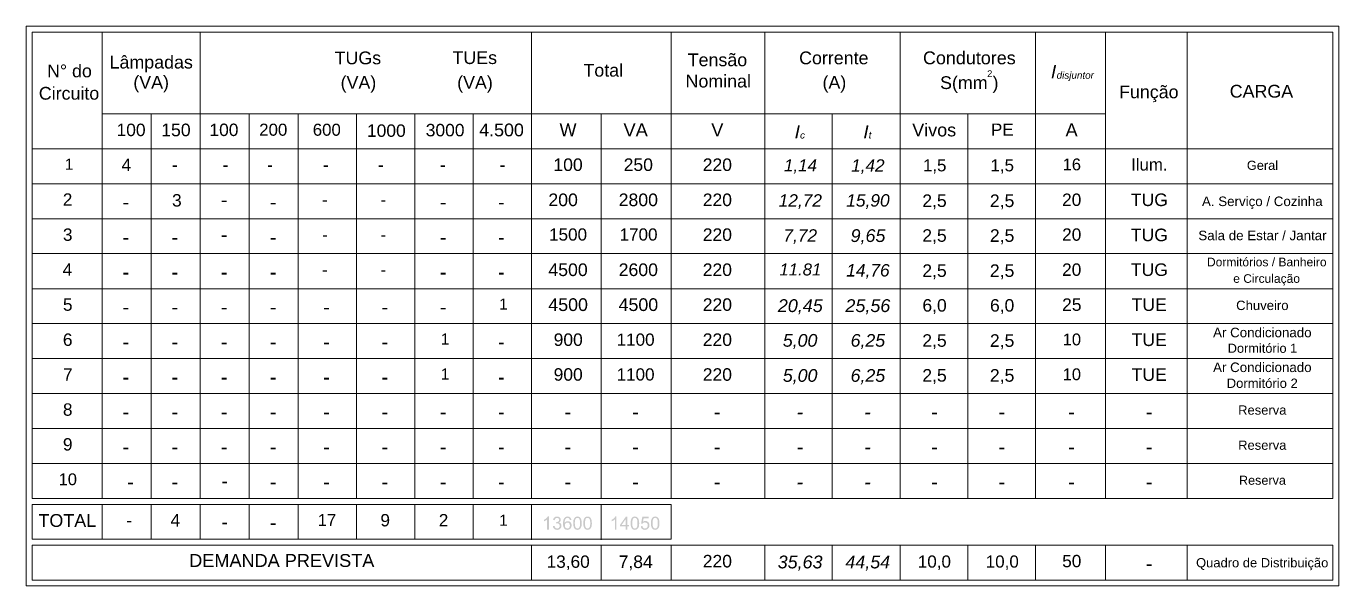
# Model space of a CAD drawing. Header units: millimetres. Extents: x 40 to 176, y -32 to 59.
# Drawn here: x 81.86 to 99.49, y 6.85 to 14.38 of the extents above; entities that cross this region are included whole.
import ezdxf

# ---------------------------------------------------------------- set-up
doc = ezdxf.new("R2010")
doc.units = ezdxf.units.MM
doc.layers.add('11 - Quadro de cargas', color=7, linetype='Continuous', lineweight=30)
doc.styles.add('Arial0', font='arial.ttf', dxfattribs={"height": 3.14658})
doc.styles.add('Arial2', font='ariali.ttf', dxfattribs={"oblique": 15, "height": 1.009692})

msp = doc.modelspace()

# ---------------------------------------------------------------- hatches: boundary and pattern name
at = {"layer": '11 - Quadro de cargas', "true_color": 0xcd6928}
msp.add_hatch(color=32, dxfattribs=at).paths.add_polyline_path([(95.633, 13.677), (95.669, 13.853), (95.693, 13.853), (95.655, 13.677)])
at = {"layer": '11 - Quadro de cargas', "true_color": 0x000007}
for points in [[(92.188, 12.866), (92.226, 13.042), (92.249, 13.042), (92.212, 12.866)], [(93.112, 12.866), (93.148, 13.042), (93.172, 13.042), (93.135, 12.866)], [(83.161, 11.979), (83.161, 12), (83.227, 12), (83.227, 11.979)], [(84.481, 12.011), (84.481, 12.032), (84.547, 12.032), (84.547, 12.011)], [(85.139, 11.979), (85.139, 12), (85.205, 12), (85.205, 11.979)], [(87.423, 11.979), (87.423, 12), (87.49, 12), (87.49, 11.979)], [(88.206, 11.979), (88.206, 12), (88.272, 12), (88.272, 11.979)], [(83.161, 11.507), (83.161, 11.528), (83.227, 11.528), (83.227, 11.507)], [(83.819, 11.507), (83.819, 11.528), (83.885, 11.528), (83.885, 11.507)], [(84.481, 11.542), (84.481, 11.564), (84.547, 11.564), (84.547, 11.542)], [(85.139, 11.507), (85.139, 11.528), (85.205, 11.528), (85.205, 11.507)], [(87.423, 11.507), (87.423, 11.528), (87.49, 11.528), (87.49, 11.507)], [(88.206, 11.507), (88.206, 11.528), (88.272, 11.528), (88.272, 11.507)], [(83.161, 11.037), (83.161, 11.06), (83.227, 11.06), (83.227, 11.037)], [(83.819, 11.037), (83.819, 11.06), (83.885, 11.06), (83.885, 11.037)], [(84.481, 11.037), (84.481, 11.06), (84.547, 11.06), (84.547, 11.037)], [(85.139, 11.037), (85.139, 11.06), (85.205, 11.06), (85.205, 11.037)], [(87.423, 11.037), (87.423, 11.06), (87.49, 11.06), (87.49, 11.037)], [(88.206, 11.037), (88.206, 11.06), (88.272, 11.06), (88.272, 11.037)], [(83.161, 10.567), (83.161, 10.588), (83.227, 10.588), (83.227, 10.567)], [(83.819, 10.567), (83.819, 10.588), (83.885, 10.588), (83.885, 10.567)], [(84.481, 10.567), (84.481, 10.588), (84.547, 10.588), (84.547, 10.567)], [(85.139, 10.567), (85.139, 10.588), (85.205, 10.588), (85.205, 10.567)], [(85.857, 10.567), (85.857, 10.588), (85.924, 10.588), (85.924, 10.567)], [(86.641, 10.567), (86.641, 10.588), (86.706, 10.588), (86.706, 10.567)], [(87.423, 10.567), (87.423, 10.588), (87.49, 10.588), (87.49, 10.567)], [(83.161, 10.097), (83.161, 10.12), (83.227, 10.12), (83.227, 10.097)], [(83.819, 10.097), (83.819, 10.12), (83.885, 10.12), (83.885, 10.097)], [(84.481, 10.097), (84.481, 10.12), (84.547, 10.12), (84.547, 10.097)], [(85.139, 10.097), (85.139, 10.12), (85.205, 10.12), (85.205, 10.097)], [(85.857, 10.097), (85.857, 10.12), (85.924, 10.12), (85.924, 10.097)], [(86.641, 10.097), (86.641, 10.12), (86.706, 10.12), (86.706, 10.097)], [(88.206, 10.097), (88.206, 10.12), (88.272, 10.12), (88.272, 10.097)], [(83.161, 9.625), (83.161, 9.648), (83.227, 9.648), (83.227, 9.625)], [(83.819, 9.625), (83.819, 9.648), (83.885, 9.648), (83.885, 9.625)], [(84.481, 9.625), (84.481, 9.648), (84.547, 9.648), (84.547, 9.625)], [(85.139, 9.625), (85.139, 9.648), (85.205, 9.648), (85.205, 9.625)], [(85.857, 9.625), (85.857, 9.648), (85.924, 9.648), (85.924, 9.625)], [(86.641, 9.625), (86.641, 9.648), (86.706, 9.648), (86.706, 9.625)], [(88.206, 9.625), (88.206, 9.648), (88.272, 9.648), (88.272, 9.625)], [(83.161, 9.157), (83.161, 9.178), (83.227, 9.178), (83.227, 9.157)], [(83.819, 9.157), (83.819, 9.178), (83.885, 9.178), (83.885, 9.157)], [(84.481, 9.157), (84.481, 9.178), (84.547, 9.178), (84.547, 9.157)], [(85.139, 9.157), (85.139, 9.178), (85.205, 9.178), (85.205, 9.157)], [(85.857, 9.157), (85.857, 9.178), (85.924, 9.178), (85.924, 9.157)], [(86.641, 9.157), (86.641, 9.178), (86.706, 9.178), (86.706, 9.157)], [(87.423, 9.157), (87.423, 9.178), (87.49, 9.178), (87.49, 9.157)], [(88.206, 9.157), (88.206, 9.178), (88.272, 9.178), (88.272, 9.157)], [(89.1, 9.157), (89.1, 9.178), (89.166, 9.178), (89.166, 9.157)], [(90.008, 9.157), (90.008, 9.178), (90.075, 9.178), (90.075, 9.157)], [(91.106, 9.157), (91.106, 9.178), (91.173, 9.178), (91.173, 9.157)], [(92.218, 9.157), (92.223, 9.178), (92.289, 9.178), (92.285, 9.157)], [(93.127, 9.157), (93.131, 9.178), (93.197, 9.178), (93.193, 9.157)], [(94.024, 9.157), (94.024, 9.178), (94.091, 9.178), (94.091, 9.157)], [(94.932, 9.157), (94.932, 9.178), (94.999, 9.178), (94.999, 9.157)], [(95.866, 9.157), (95.866, 9.178), (95.932, 9.178), (95.932, 9.157)], [(96.91, 9.157), (96.91, 9.178), (96.977, 9.178), (96.977, 9.157)], [(83.161, 8.685), (83.161, 8.708), (83.227, 8.708), (83.227, 8.685)], [(83.819, 8.685), (83.819, 8.708), (83.885, 8.708), (83.885, 8.685)], [(84.481, 8.685), (84.481, 8.708), (84.547, 8.708), (84.547, 8.685)], [(85.139, 8.685), (85.139, 8.708), (85.205, 8.708), (85.205, 8.685)], [(85.857, 8.685), (85.857, 8.708), (85.924, 8.708), (85.924, 8.685)], [(86.641, 8.685), (86.641, 8.708), (86.706, 8.708), (86.706, 8.685)], [(87.423, 8.685), (87.423, 8.708), (87.49, 8.708), (87.49, 8.685)], [(88.206, 8.685), (88.206, 8.708), (88.272, 8.708), (88.272, 8.685)], [(89.1, 8.685), (89.1, 8.708), (89.166, 8.708), (89.166, 8.685)], [(90.008, 8.685), (90.008, 8.708), (90.075, 8.708), (90.075, 8.685)], [(91.106, 8.685), (91.106, 8.708), (91.173, 8.708), (91.173, 8.685)], [(92.218, 8.685), (92.223, 8.708), (92.289, 8.708), (92.285, 8.685)], [(93.127, 8.685), (93.131, 8.708), (93.197, 8.708), (93.193, 8.685)], [(94.024, 8.685), (94.024, 8.708), (94.091, 8.708), (94.091, 8.685)], [(94.932, 8.685), (94.932, 8.708), (94.999, 8.708), (94.999, 8.685)], [(95.866, 8.685), (95.866, 8.708), (95.932, 8.708), (95.932, 8.685)], [(96.91, 8.685), (96.91, 8.708), (96.977, 8.708), (96.977, 8.685)], [(83.221, 8.217), (83.221, 8.238), (83.288, 8.238), (83.288, 8.217)], [(83.819, 8.217), (83.819, 8.238), (83.885, 8.238), (83.885, 8.217)], [(84.488, 8.227), (84.488, 8.249), (84.554, 8.249), (84.554, 8.227)], [(85.139, 8.217), (85.139, 8.238), (85.205, 8.238), (85.205, 8.217)], [(85.857, 8.217), (85.857, 8.238), (85.924, 8.238), (85.924, 8.217)], [(86.641, 8.217), (86.641, 8.238), (86.706, 8.238), (86.706, 8.217)], [(87.423, 8.217), (87.423, 8.238), (87.49, 8.238), (87.49, 8.217)], [(88.206, 8.217), (88.206, 8.238), (88.272, 8.238), (88.272, 8.217)], [(89.1, 8.217), (89.1, 8.238), (89.166, 8.238), (89.166, 8.217)], [(90.008, 8.217), (90.008, 8.238), (90.075, 8.238), (90.075, 8.217)], [(91.106, 8.217), (91.106, 8.238), (91.173, 8.238), (91.173, 8.217)], [(92.218, 8.217), (92.223, 8.238), (92.289, 8.238), (92.285, 8.217)], [(93.127, 8.217), (93.131, 8.238), (93.197, 8.238), (93.193, 8.217)], [(94.024, 8.217), (94.024, 8.238), (94.091, 8.238), (94.091, 8.217)], [(94.932, 8.217), (94.932, 8.238), (94.999, 8.238), (94.999, 8.217)], [(95.866, 8.217), (95.866, 8.238), (95.932, 8.238), (95.932, 8.217)], [(96.91, 8.217), (96.91, 8.238), (96.977, 8.238), (96.977, 8.217)], [(84.488, 7.677), (84.488, 7.699), (84.554, 7.699), (84.554, 7.677)], [(85.139, 7.67), (85.139, 7.691), (85.205, 7.691), (85.205, 7.67)], [(96.91, 7.119), (96.91, 7.14), (96.977, 7.14), (96.977, 7.119)]]:
    msp.add_hatch(color=7, dxfattribs=at).paths.add_polyline_path(points)
h = msp.add_hatch(color=7, dxfattribs=at)
edge = h.paths.add_edge_path()
edge.add_line((92.302, 12.891), (92.313, 12.889))
edge.add_spline(control_points=[(92.313, 12.889), (92.31, 12.881), (92.306, 12.875), (92.3, 12.871), (92.3, 12.871), (92.295, 12.867), (92.289, 12.864), (92.282, 12.864), (92.282, 12.864), (92.275, 12.864), (92.268, 12.867), (92.264, 12.871), (92.264, 12.871), (92.26, 12.877), (92.257, 12.884), (92.257, 12.892), (92.257, 12.892), (92.257, 12.899), (92.258, 12.906), (92.261, 12.913), (92.261, 12.913), (92.265, 12.922), (92.269, 12.926), (92.274, 12.93), (92.274, 12.93), (92.279, 12.934), (92.286, 12.936), (92.293, 12.936), (92.293, 12.936), (92.3, 12.936), (92.306, 12.934), (92.31, 12.93), (92.31, 12.93), (92.314, 12.926), (92.317, 12.92), (92.317, 12.913)], knot_values=[0, 0, 0, 0, 0.027778, 0.027778, 0.027778, 0.027778, 0.055556, 0.055556, 0.055556, 0.055556, 0.083333, 0.083333, 0.083333, 0.083333, 0.111111, 0.111111, 0.111111, 0.111111, 0.138889, 0.138889, 0.138889, 0.138889, 0.166667, 0.166667, 0.166667, 0.166667, 0.194444, 0.194444, 0.194444, 0.194444, 0.222222, 0.222222, 0.222222, 0.222222, 1, 1, 1, 1], degree=3, periodic=0)
edge.add_line((92.317, 12.913), (92.306, 12.912))
edge.add_spline(control_points=[(92.306, 12.912), (92.306, 12.917), (92.304, 12.92), (92.302, 12.923), (92.302, 12.923), (92.299, 12.924), (92.296, 12.926), (92.292, 12.926), (92.292, 12.926), (92.288, 12.926), (92.283, 12.924), (92.281, 12.922), (92.281, 12.922), (92.276, 12.919), (92.274, 12.915), (92.272, 12.909), (92.272, 12.909), (92.269, 12.902), (92.269, 12.896), (92.269, 12.891), (92.269, 12.891), (92.269, 12.885), (92.271, 12.881), (92.272, 12.878), (92.272, 12.878), (92.275, 12.875), (92.279, 12.874), (92.282, 12.874), (92.282, 12.874), (92.286, 12.874), (92.289, 12.875), (92.293, 12.878), (92.293, 12.878), (92.296, 12.881), (92.299, 12.885), (92.302, 12.891)], knot_values=[0, 0, 0, 0, 0.027778, 0.027778, 0.027778, 0.027778, 0.055556, 0.055556, 0.055556, 0.055556, 0.083333, 0.083333, 0.083333, 0.083333, 0.111111, 0.111111, 0.111111, 0.111111, 0.138889, 0.138889, 0.138889, 0.138889, 0.166667, 0.166667, 0.166667, 0.166667, 0.194444, 0.194444, 0.194444, 0.194444, 0.222222, 0.222222, 0.222222, 0.222222, 1, 1, 1, 1], degree=3, periodic=0)
h = msp.add_hatch(color=7, dxfattribs=at)
edge = h.paths.add_edge_path()
edge.add_line((93.204, 12.875), (93.203, 12.866))
edge.add_spline(control_points=[(93.203, 12.866), (93.2, 12.866), (93.197, 12.864), (93.194, 12.864), (93.194, 12.864), (93.19, 12.864), (93.186, 12.866), (93.183, 12.869), (93.183, 12.869), (93.18, 12.87), (93.18, 12.873), (93.18, 12.875), (93.18, 12.875), (93.18, 12.877), (93.18, 12.88), (93.182, 12.885)], knot_values=[0, 0, 0, 0, 0.0625, 0.0625, 0.0625, 0.0625, 0.125, 0.125, 0.125, 0.125, 0.1875, 0.1875, 0.1875, 0.1875, 1, 1, 1, 1], degree=3, periodic=0)
edge.add_line((93.182, 12.885), (93.19, 12.926))
edge.add_line((93.19, 12.926), (93.18, 12.926))
edge.add_line((93.18, 12.926), (93.183, 12.934))
edge.add_line((93.183, 12.934), (93.191, 12.934))
edge.add_line((93.191, 12.934), (93.196, 12.951))
edge.add_line((93.196, 12.951), (93.208, 12.959))
edge.add_line((93.208, 12.959), (93.203, 12.934))
edge.add_line((93.203, 12.934), (93.215, 12.934))
edge.add_line((93.215, 12.934), (93.212, 12.926))
edge.add_line((93.212, 12.926), (93.201, 12.926))
edge.add_line((93.201, 12.926), (93.194, 12.888))
edge.add_spline(control_points=[(93.194, 12.888), (93.193, 12.882), (93.191, 12.88), (93.191, 12.88), (93.191, 12.88), (93.191, 12.878), (93.193, 12.877), (93.193, 12.875), (93.193, 12.875), (93.194, 12.875), (93.196, 12.875), (93.197, 12.875), (93.197, 12.875), (93.2, 12.875), (93.203, 12.875), (93.204, 12.875)], knot_values=[0, 0, 0, 0, 0.0625, 0.0625, 0.0625, 0.0625, 0.125, 0.125, 0.125, 0.125, 0.1875, 0.1875, 0.1875, 0.1875, 1, 1, 1, 1], degree=3, periodic=0)
h = msp.add_hatch(color=7, dxfattribs=at)
edge = h.paths.add_edge_path()
edge.add_line((88.877, 7.607), (88.854, 7.607))
edge.add_line((88.854, 7.607), (88.854, 7.744))
edge.add_spline(control_points=[(88.854, 7.744), (88.85, 7.738), (88.843, 7.734), (88.835, 7.728), (88.835, 7.728), (88.826, 7.724), (88.818, 7.72), (88.811, 7.717)], knot_values=[0, 0, 0, 0, 0.125, 0.125, 0.125, 0.125, 1, 1, 1, 1], degree=3, periodic=0)
edge.add_line((88.811, 7.717), (88.811, 7.738))
edge.add_spline(control_points=[(88.811, 7.738), (88.824, 7.744), (88.835, 7.751), (88.843, 7.759), (88.843, 7.759), (88.853, 7.768), (88.859, 7.775), (88.863, 7.783)], knot_values=[0, 0, 0, 0, 0.125, 0.125, 0.125, 0.125, 1, 1, 1, 1], degree=3, periodic=0)
edge.add_line((88.863, 7.783), (88.877, 7.783))
edge.add_line((88.877, 7.783), (88.877, 7.607))
edge = h.paths.add_edge_path()
edge.add_line((88.931, 7.653), (88.954, 7.656))
edge.add_spline(control_points=[(88.954, 7.656), (88.956, 7.643), (88.961, 7.635), (88.966, 7.629), (88.966, 7.629), (88.972, 7.624), (88.979, 7.621), (88.987, 7.621), (88.987, 7.621), (88.998, 7.621), (89.007, 7.625), (89.014, 7.632), (89.014, 7.632), (89.021, 7.639), (89.023, 7.647), (89.023, 7.657), (89.023, 7.657), (89.023, 7.667), (89.021, 7.675), (89.014, 7.682), (89.014, 7.682), (89.008, 7.688), (89, 7.692), (88.99, 7.692), (88.99, 7.692), (88.986, 7.692), (88.98, 7.691), (88.975, 7.689)], knot_values=[0, 0, 0, 0, 0.035714, 0.035714, 0.035714, 0.035714, 0.071429, 0.071429, 0.071429, 0.071429, 0.107143, 0.107143, 0.107143, 0.107143, 0.142857, 0.142857, 0.142857, 0.142857, 0.178571, 0.178571, 0.178571, 0.178571, 0.214286, 0.214286, 0.214286, 0.214286, 1, 1, 1, 1], degree=3, periodic=0)
edge.add_line((88.975, 7.689), (88.976, 7.709))
edge.add_spline(control_points=[(88.976, 7.709), (88.979, 7.707), (88.979, 7.707), (88.98, 7.707), (88.98, 7.707), (88.99, 7.707), (88.997, 7.71), (89.005, 7.716), (89.005, 7.716), (89.012, 7.72), (89.016, 7.727), (89.016, 7.737), (89.016, 7.737), (89.016, 7.745), (89.014, 7.752), (89.008, 7.756), (89.008, 7.756), (89.002, 7.762), (88.995, 7.765), (88.987, 7.765), (88.987, 7.765), (88.979, 7.765), (88.972, 7.762), (88.966, 7.756), (88.966, 7.756), (88.961, 7.752), (88.956, 7.744), (88.955, 7.733)], knot_values=[0, 0, 0, 0, 0.035714, 0.035714, 0.035714, 0.035714, 0.071429, 0.071429, 0.071429, 0.071429, 0.107143, 0.107143, 0.107143, 0.107143, 0.142857, 0.142857, 0.142857, 0.142857, 0.178571, 0.178571, 0.178571, 0.178571, 0.214286, 0.214286, 0.214286, 0.214286, 1, 1, 1, 1], degree=3, periodic=0)
edge.add_line((88.955, 7.733), (88.934, 7.737))
edge.add_spline(control_points=[(88.934, 7.737), (88.937, 7.752), (88.942, 7.763), (88.952, 7.77), (88.952, 7.77), (88.961, 7.779), (88.973, 7.783), (88.987, 7.783), (88.987, 7.783), (88.997, 7.783), (89.005, 7.78), (89.014, 7.776), (89.014, 7.776), (89.021, 7.772), (89.028, 7.766), (89.032, 7.759), (89.032, 7.759), (89.036, 7.752), (89.037, 7.745), (89.037, 7.737), (89.037, 7.737), (89.037, 7.73), (89.036, 7.723), (89.032, 7.716), (89.032, 7.716), (89.028, 7.71), (89.022, 7.705), (89.014, 7.702), (89.014, 7.702), (89.025, 7.699), (89.032, 7.694), (89.037, 7.687), (89.037, 7.687), (89.044, 7.68), (89.047, 7.67), (89.047, 7.659), (89.047, 7.659), (89.047, 7.643), (89.042, 7.629), (89.03, 7.619), (89.03, 7.619), (89.019, 7.608), (89.005, 7.603), (88.987, 7.603), (88.987, 7.603), (88.972, 7.603), (88.959, 7.608), (88.949, 7.617), (88.949, 7.617), (88.94, 7.626), (88.933, 7.638), (88.931, 7.653)], knot_values=[0, 0, 0, 0, 0.019231, 0.019231, 0.019231, 0.019231, 0.038462, 0.038462, 0.038462, 0.038462, 0.057692, 0.057692, 0.057692, 0.057692, 0.076923, 0.076923, 0.076923, 0.076923, 0.096154, 0.096154, 0.096154, 0.096154, 0.115385, 0.115385, 0.115385, 0.115385, 0.134615, 0.134615, 0.134615, 0.134615, 0.153846, 0.153846, 0.153846, 0.153846, 0.173077, 0.173077, 0.173077, 0.173077, 0.192308, 0.192308, 0.192308, 0.192308, 0.211538, 0.211538, 0.211538, 0.211538, 0.230769, 0.230769, 0.230769, 0.230769, 1, 1, 1, 1], degree=3, periodic=0)
edge = h.paths.add_edge_path()
edge.add_line((89.18, 7.738), (89.159, 7.737))
edge.add_spline(control_points=[(89.159, 7.737), (89.156, 7.745), (89.153, 7.752), (89.151, 7.755), (89.151, 7.755), (89.145, 7.762), (89.137, 7.765), (89.128, 7.765), (89.128, 7.765), (89.121, 7.765), (89.116, 7.763), (89.11, 7.759), (89.11, 7.759), (89.104, 7.754), (89.099, 7.747), (89.095, 7.737), (89.095, 7.737), (89.09, 7.728), (89.089, 7.714), (89.089, 7.696), (89.089, 7.696), (89.093, 7.705), (89.1, 7.71), (89.107, 7.714), (89.107, 7.714), (89.116, 7.719), (89.123, 7.72), (89.131, 7.72), (89.131, 7.72), (89.145, 7.72), (89.158, 7.714), (89.167, 7.705), (89.167, 7.705), (89.178, 7.694), (89.183, 7.68), (89.183, 7.663), (89.183, 7.663), (89.183, 7.652), (89.18, 7.642), (89.176, 7.632), (89.176, 7.632), (89.171, 7.624), (89.164, 7.615), (89.156, 7.611), (89.156, 7.611), (89.148, 7.606), (89.138, 7.603), (89.128, 7.603), (89.128, 7.603), (89.11, 7.603), (89.095, 7.61), (89.083, 7.624), (89.083, 7.624), (89.072, 7.636), (89.067, 7.659), (89.067, 7.688), (89.067, 7.688), (89.067, 7.723), (89.074, 7.747), (89.086, 7.762), (89.086, 7.762), (89.096, 7.776), (89.111, 7.783), (89.13, 7.783), (89.13, 7.783), (89.144, 7.783), (89.155, 7.779), (89.164, 7.77), (89.164, 7.77), (89.173, 7.763), (89.178, 7.752), (89.18, 7.738)], knot_values=[0, 0, 0, 0, 0.013889, 0.013889, 0.013889, 0.013889, 0.027778, 0.027778, 0.027778, 0.027778, 0.041667, 0.041667, 0.041667, 0.041667, 0.055556, 0.055556, 0.055556, 0.055556, 0.069444, 0.069444, 0.069444, 0.069444, 0.083333, 0.083333, 0.083333, 0.083333, 0.097222, 0.097222, 0.097222, 0.097222, 0.111111, 0.111111, 0.111111, 0.111111, 0.125, 0.125, 0.125, 0.125, 0.138889, 0.138889, 0.138889, 0.138889, 0.152778, 0.152778, 0.152778, 0.152778, 0.166667, 0.166667, 0.166667, 0.166667, 0.180556, 0.180556, 0.180556, 0.180556, 0.194444, 0.194444, 0.194444, 0.194444, 0.208333, 0.208333, 0.208333, 0.208333, 0.222222, 0.222222, 0.222222, 0.222222, 0.236111, 0.236111, 0.236111, 0.236111, 1, 1, 1, 1], degree=3, periodic=0)
edge = h.paths.add_edge_path()
edge.add_spline(control_points=[(89.092, 7.663), (89.092, 7.656), (89.093, 7.649), (89.096, 7.642), (89.096, 7.642), (89.1, 7.635), (89.104, 7.629), (89.11, 7.626), (89.11, 7.626), (89.116, 7.622), (89.121, 7.621), (89.128, 7.621), (89.128, 7.621), (89.137, 7.621), (89.145, 7.625), (89.151, 7.632), (89.151, 7.632), (89.158, 7.639), (89.16, 7.649), (89.16, 7.661), (89.16, 7.661), (89.16, 7.674), (89.158, 7.684), (89.151, 7.691), (89.151, 7.691), (89.145, 7.698), (89.137, 7.7), (89.127, 7.7), (89.127, 7.7), (89.117, 7.7), (89.109, 7.698), (89.102, 7.691), (89.102, 7.691), (89.095, 7.684), (89.092, 7.674), (89.092, 7.663)], knot_values=[0, 0, 0, 0, 0.027778, 0.027778, 0.027778, 0.027778, 0.055556, 0.055556, 0.055556, 0.055556, 0.083333, 0.083333, 0.083333, 0.083333, 0.111111, 0.111111, 0.111111, 0.111111, 0.138889, 0.138889, 0.138889, 0.138889, 0.166667, 0.166667, 0.166667, 0.166667, 0.194444, 0.194444, 0.194444, 0.194444, 0.222222, 0.222222, 0.222222, 0.222222, 1, 1, 1, 1], degree=3, periodic=0)
edge = h.paths.add_edge_path()
edge.add_spline(control_points=[(89.204, 7.694), (89.204, 7.713), (89.206, 7.73), (89.211, 7.742), (89.211, 7.742), (89.215, 7.755), (89.222, 7.765), (89.23, 7.772), (89.23, 7.772), (89.239, 7.779), (89.248, 7.783), (89.261, 7.783), (89.261, 7.783), (89.271, 7.783), (89.279, 7.78), (89.286, 7.777), (89.286, 7.777), (89.293, 7.773), (89.299, 7.768), (89.304, 7.761), (89.304, 7.761), (89.308, 7.754), (89.313, 7.745), (89.315, 7.734), (89.315, 7.734), (89.317, 7.724), (89.318, 7.71), (89.318, 7.694), (89.318, 7.694), (89.318, 7.673), (89.317, 7.656), (89.313, 7.643), (89.313, 7.643), (89.308, 7.631), (89.301, 7.621), (89.293, 7.614), (89.293, 7.614), (89.285, 7.607), (89.275, 7.603), (89.261, 7.603), (89.261, 7.603), (89.244, 7.603), (89.232, 7.61), (89.222, 7.621), (89.222, 7.621), (89.211, 7.636), (89.204, 7.66), (89.204, 7.694)], knot_values=[0, 0, 0, 0, 0.020833, 0.020833, 0.020833, 0.020833, 0.041667, 0.041667, 0.041667, 0.041667, 0.0625, 0.0625, 0.0625, 0.0625, 0.083333, 0.083333, 0.083333, 0.083333, 0.104167, 0.104167, 0.104167, 0.104167, 0.125, 0.125, 0.125, 0.125, 0.145833, 0.145833, 0.145833, 0.145833, 0.166667, 0.166667, 0.166667, 0.166667, 0.1875, 0.1875, 0.1875, 0.1875, 0.208333, 0.208333, 0.208333, 0.208333, 0.229167, 0.229167, 0.229167, 0.229167, 1, 1, 1, 1], degree=3, periodic=0)
edge = h.paths.add_edge_path()
edge.add_spline(control_points=[(89.226, 7.694), (89.226, 7.664), (89.23, 7.645), (89.237, 7.635), (89.237, 7.635), (89.243, 7.626), (89.251, 7.621), (89.261, 7.621), (89.261, 7.621), (89.272, 7.621), (89.279, 7.626), (89.286, 7.635), (89.286, 7.635), (89.293, 7.645), (89.297, 7.664), (89.297, 7.694), (89.297, 7.694), (89.297, 7.721), (89.293, 7.741), (89.286, 7.751), (89.286, 7.751), (89.279, 7.761), (89.271, 7.765), (89.261, 7.765), (89.261, 7.765), (89.251, 7.765), (89.244, 7.761), (89.237, 7.752), (89.237, 7.752), (89.23, 7.741), (89.226, 7.721), (89.226, 7.694)], knot_values=[0, 0, 0, 0, 0.03125, 0.03125, 0.03125, 0.03125, 0.0625, 0.0625, 0.0625, 0.0625, 0.09375, 0.09375, 0.09375, 0.09375, 0.125, 0.125, 0.125, 0.125, 0.15625, 0.15625, 0.15625, 0.15625, 0.1875, 0.1875, 0.1875, 0.1875, 0.21875, 0.21875, 0.21875, 0.21875, 1, 1, 1, 1], degree=3, periodic=0)
edge = h.paths.add_edge_path()
edge.add_spline(control_points=[(89.34, 7.694), (89.34, 7.713), (89.343, 7.73), (89.347, 7.742), (89.347, 7.742), (89.352, 7.755), (89.357, 7.765), (89.366, 7.772), (89.366, 7.772), (89.374, 7.779), (89.385, 7.783), (89.398, 7.783), (89.398, 7.783), (89.408, 7.783), (89.416, 7.78), (89.423, 7.777), (89.423, 7.777), (89.43, 7.773), (89.435, 7.768), (89.44, 7.761), (89.44, 7.761), (89.445, 7.754), (89.448, 7.745), (89.451, 7.734), (89.451, 7.734), (89.454, 7.724), (89.455, 7.71), (89.455, 7.694), (89.455, 7.694), (89.455, 7.673), (89.454, 7.656), (89.449, 7.643), (89.449, 7.643), (89.444, 7.631), (89.438, 7.621), (89.43, 7.614), (89.43, 7.614), (89.421, 7.607), (89.41, 7.603), (89.398, 7.603), (89.398, 7.603), (89.381, 7.603), (89.367, 7.61), (89.359, 7.621), (89.359, 7.621), (89.346, 7.636), (89.34, 7.66), (89.34, 7.694)], knot_values=[0, 0, 0, 0, 0.020833, 0.020833, 0.020833, 0.020833, 0.041667, 0.041667, 0.041667, 0.041667, 0.0625, 0.0625, 0.0625, 0.0625, 0.083333, 0.083333, 0.083333, 0.083333, 0.104167, 0.104167, 0.104167, 0.104167, 0.125, 0.125, 0.125, 0.125, 0.145833, 0.145833, 0.145833, 0.145833, 0.166667, 0.166667, 0.166667, 0.166667, 0.1875, 0.1875, 0.1875, 0.1875, 0.208333, 0.208333, 0.208333, 0.208333, 0.229167, 0.229167, 0.229167, 0.229167, 1, 1, 1, 1], degree=3, periodic=0)
edge = h.paths.add_edge_path()
edge.add_spline(control_points=[(89.363, 7.694), (89.363, 7.664), (89.366, 7.645), (89.373, 7.635), (89.373, 7.635), (89.38, 7.626), (89.388, 7.621), (89.398, 7.621), (89.398, 7.621), (89.408, 7.621), (89.416, 7.626), (89.423, 7.635), (89.423, 7.635), (89.43, 7.645), (89.433, 7.664), (89.433, 7.694), (89.433, 7.694), (89.433, 7.721), (89.43, 7.741), (89.423, 7.751), (89.423, 7.751), (89.416, 7.761), (89.408, 7.765), (89.398, 7.765), (89.398, 7.765), (89.388, 7.765), (89.38, 7.761), (89.374, 7.752), (89.374, 7.752), (89.367, 7.741), (89.363, 7.721), (89.363, 7.694)], knot_values=[0, 0, 0, 0, 0.03125, 0.03125, 0.03125, 0.03125, 0.0625, 0.0625, 0.0625, 0.0625, 0.09375, 0.09375, 0.09375, 0.09375, 0.125, 0.125, 0.125, 0.125, 0.15625, 0.15625, 0.15625, 0.15625, 0.1875, 0.1875, 0.1875, 0.1875, 0.21875, 0.21875, 0.21875, 0.21875, 1, 1, 1, 1], degree=3, periodic=0)
h = msp.add_hatch(color=7, dxfattribs=at)
edge = h.paths.add_edge_path()
edge.add_line((89.785, 7.607), (89.764, 7.607))
edge.add_line((89.764, 7.607), (89.764, 7.744))
edge.add_spline(control_points=[(89.764, 7.744), (89.758, 7.738), (89.751, 7.734), (89.743, 7.728), (89.743, 7.728), (89.734, 7.724), (89.726, 7.72), (89.72, 7.717)], knot_values=[0, 0, 0, 0, 0.125, 0.125, 0.125, 0.125, 1, 1, 1, 1], degree=3, periodic=0)
edge.add_line((89.72, 7.717), (89.72, 7.738))
edge.add_spline(control_points=[(89.72, 7.738), (89.732, 7.744), (89.743, 7.751), (89.751, 7.759), (89.751, 7.759), (89.761, 7.768), (89.766, 7.775), (89.771, 7.783)], knot_values=[0, 0, 0, 0, 0.125, 0.125, 0.125, 0.125, 1, 1, 1, 1], degree=3, periodic=0)
edge.add_line((89.771, 7.783), (89.785, 7.783))
edge.add_line((89.785, 7.783), (89.785, 7.607))
h.paths.add_polyline_path([(89.909, 7.607), (89.909, 7.649), (89.832, 7.649), (89.832, 7.668), (89.913, 7.782), (89.93, 7.782), (89.93, 7.668), (89.954, 7.668), (89.954, 7.649), (89.93, 7.649), (89.93, 7.607)])
h.paths.add_polyline_path([(89.909, 7.668), (89.909, 7.747), (89.854, 7.668)])
edge = h.paths.add_edge_path()
edge.add_spline(control_points=[(89.976, 7.694), (89.976, 7.713), (89.979, 7.73), (89.983, 7.742), (89.983, 7.742), (89.987, 7.755), (89.993, 7.765), (90.001, 7.772), (90.001, 7.772), (90.01, 7.779), (90.021, 7.783), (90.033, 7.783), (90.033, 7.783), (90.043, 7.783), (90.051, 7.78), (90.058, 7.777), (90.058, 7.777), (90.065, 7.773), (90.071, 7.768), (90.075, 7.761), (90.075, 7.761), (90.081, 7.754), (90.084, 7.745), (90.086, 7.734), (90.086, 7.734), (90.089, 7.724), (90.091, 7.71), (90.091, 7.694), (90.091, 7.694), (90.091, 7.673), (90.089, 7.656), (90.085, 7.643), (90.085, 7.643), (90.079, 7.631), (90.074, 7.621), (90.065, 7.614), (90.065, 7.614), (90.057, 7.607), (90.046, 7.603), (90.033, 7.603), (90.033, 7.603), (90.017, 7.603), (90.003, 7.61), (89.994, 7.621), (89.994, 7.621), (89.982, 7.636), (89.976, 7.66), (89.976, 7.694)], knot_values=[0, 0, 0, 0, 0.020833, 0.020833, 0.020833, 0.020833, 0.041667, 0.041667, 0.041667, 0.041667, 0.0625, 0.0625, 0.0625, 0.0625, 0.083333, 0.083333, 0.083333, 0.083333, 0.104167, 0.104167, 0.104167, 0.104167, 0.125, 0.125, 0.125, 0.125, 0.145833, 0.145833, 0.145833, 0.145833, 0.166667, 0.166667, 0.166667, 0.166667, 0.1875, 0.1875, 0.1875, 0.1875, 0.208333, 0.208333, 0.208333, 0.208333, 0.229167, 0.229167, 0.229167, 0.229167, 1, 1, 1, 1], degree=3, periodic=0)
edge = h.paths.add_edge_path()
edge.add_spline(control_points=[(89.998, 7.694), (89.998, 7.664), (90.001, 7.645), (90.008, 7.635), (90.008, 7.635), (90.015, 7.626), (90.024, 7.621), (90.033, 7.621), (90.033, 7.621), (90.043, 7.621), (90.051, 7.626), (90.058, 7.635), (90.058, 7.635), (90.065, 7.645), (90.068, 7.664), (90.068, 7.694), (90.068, 7.694), (90.068, 7.721), (90.065, 7.741), (90.058, 7.751), (90.058, 7.751), (90.051, 7.761), (90.043, 7.765), (90.033, 7.765), (90.033, 7.765), (90.024, 7.765), (90.015, 7.761), (90.01, 7.752), (90.01, 7.752), (90.003, 7.741), (89.998, 7.721), (89.998, 7.694)], knot_values=[0, 0, 0, 0, 0.03125, 0.03125, 0.03125, 0.03125, 0.0625, 0.0625, 0.0625, 0.0625, 0.09375, 0.09375, 0.09375, 0.09375, 0.125, 0.125, 0.125, 0.125, 0.15625, 0.15625, 0.15625, 0.15625, 0.1875, 0.1875, 0.1875, 0.1875, 0.21875, 0.21875, 0.21875, 0.21875, 1, 1, 1, 1], degree=3, periodic=0)
edge = h.paths.add_edge_path()
edge.add_line((90.113, 7.652), (90.135, 7.654))
edge.add_spline(control_points=[(90.135, 7.654), (90.137, 7.643), (90.141, 7.635), (90.146, 7.629), (90.146, 7.629), (90.153, 7.624), (90.16, 7.621), (90.169, 7.621), (90.169, 7.621), (90.18, 7.621), (90.188, 7.625), (90.195, 7.633), (90.195, 7.633), (90.202, 7.64), (90.206, 7.652), (90.206, 7.664), (90.206, 7.664), (90.206, 7.677), (90.202, 7.687), (90.195, 7.694), (90.195, 7.694), (90.188, 7.7), (90.18, 7.703), (90.169, 7.703), (90.169, 7.703), (90.162, 7.703), (90.155, 7.702), (90.149, 7.699), (90.149, 7.699), (90.144, 7.696), (90.139, 7.692), (90.137, 7.687)], knot_values=[0, 0, 0, 0, 0.03125, 0.03125, 0.03125, 0.03125, 0.0625, 0.0625, 0.0625, 0.0625, 0.09375, 0.09375, 0.09375, 0.09375, 0.125, 0.125, 0.125, 0.125, 0.15625, 0.15625, 0.15625, 0.15625, 0.1875, 0.1875, 0.1875, 0.1875, 0.21875, 0.21875, 0.21875, 0.21875, 1, 1, 1, 1], degree=3, periodic=0)
edge.add_line((90.137, 7.687), (90.116, 7.689))
edge.add_line((90.116, 7.689), (90.134, 7.78))
edge.add_line((90.134, 7.78), (90.22, 7.78))
edge.add_line((90.22, 7.78), (90.22, 7.759))
edge.add_line((90.22, 7.759), (90.151, 7.759))
edge.add_line((90.151, 7.759), (90.141, 7.712))
edge.add_spline(control_points=[(90.141, 7.712), (90.152, 7.719), (90.163, 7.723), (90.174, 7.723), (90.174, 7.723), (90.19, 7.723), (90.202, 7.717), (90.213, 7.706), (90.213, 7.706), (90.223, 7.696), (90.229, 7.682), (90.229, 7.666), (90.229, 7.666), (90.229, 7.65), (90.225, 7.636), (90.215, 7.625), (90.215, 7.625), (90.204, 7.611), (90.188, 7.603), (90.169, 7.603), (90.169, 7.603), (90.153, 7.603), (90.139, 7.608), (90.13, 7.617), (90.13, 7.617), (90.12, 7.625), (90.114, 7.638), (90.113, 7.652)], knot_values=[0, 0, 0, 0, 0.035714, 0.035714, 0.035714, 0.035714, 0.071429, 0.071429, 0.071429, 0.071429, 0.107143, 0.107143, 0.107143, 0.107143, 0.142857, 0.142857, 0.142857, 0.142857, 0.178571, 0.178571, 0.178571, 0.178571, 0.214286, 0.214286, 0.214286, 0.214286, 1, 1, 1, 1], degree=3, periodic=0)
edge = h.paths.add_edge_path()
edge.add_spline(control_points=[(90.248, 7.694), (90.248, 7.713), (90.251, 7.73), (90.255, 7.742), (90.255, 7.742), (90.26, 7.755), (90.267, 7.765), (90.275, 7.772), (90.275, 7.772), (90.283, 7.779), (90.293, 7.783), (90.306, 7.783), (90.306, 7.783), (90.315, 7.783), (90.324, 7.78), (90.331, 7.777), (90.331, 7.777), (90.338, 7.773), (90.343, 7.768), (90.349, 7.761), (90.349, 7.761), (90.353, 7.754), (90.357, 7.745), (90.359, 7.734), (90.359, 7.734), (90.362, 7.724), (90.363, 7.71), (90.363, 7.694), (90.363, 7.694), (90.363, 7.673), (90.362, 7.656), (90.357, 7.643), (90.357, 7.643), (90.353, 7.631), (90.346, 7.621), (90.338, 7.614), (90.338, 7.614), (90.329, 7.607), (90.32, 7.603), (90.306, 7.603), (90.306, 7.603), (90.289, 7.603), (90.276, 7.61), (90.267, 7.621), (90.267, 7.621), (90.254, 7.636), (90.248, 7.66), (90.248, 7.694)], knot_values=[0, 0, 0, 0, 0.020833, 0.020833, 0.020833, 0.020833, 0.041667, 0.041667, 0.041667, 0.041667, 0.0625, 0.0625, 0.0625, 0.0625, 0.083333, 0.083333, 0.083333, 0.083333, 0.104167, 0.104167, 0.104167, 0.104167, 0.125, 0.125, 0.125, 0.125, 0.145833, 0.145833, 0.145833, 0.145833, 0.166667, 0.166667, 0.166667, 0.166667, 0.1875, 0.1875, 0.1875, 0.1875, 0.208333, 0.208333, 0.208333, 0.208333, 0.229167, 0.229167, 0.229167, 0.229167, 1, 1, 1, 1], degree=3, periodic=0)
edge = h.paths.add_edge_path()
edge.add_spline(control_points=[(90.271, 7.694), (90.271, 7.664), (90.275, 7.645), (90.281, 7.635), (90.281, 7.635), (90.287, 7.626), (90.296, 7.621), (90.306, 7.621), (90.306, 7.621), (90.315, 7.621), (90.324, 7.626), (90.331, 7.635), (90.331, 7.635), (90.338, 7.645), (90.341, 7.664), (90.341, 7.694), (90.341, 7.694), (90.341, 7.721), (90.338, 7.741), (90.331, 7.751), (90.331, 7.751), (90.324, 7.761), (90.315, 7.765), (90.306, 7.765), (90.306, 7.765), (90.296, 7.765), (90.287, 7.761), (90.282, 7.752), (90.282, 7.752), (90.275, 7.741), (90.271, 7.721), (90.271, 7.694)], knot_values=[0, 0, 0, 0, 0.03125, 0.03125, 0.03125, 0.03125, 0.0625, 0.0625, 0.0625, 0.0625, 0.09375, 0.09375, 0.09375, 0.09375, 0.125, 0.125, 0.125, 0.125, 0.15625, 0.15625, 0.15625, 0.15625, 0.1875, 0.1875, 0.1875, 0.1875, 0.21875, 0.21875, 0.21875, 0.21875, 1, 1, 1, 1], degree=3, periodic=0)

# ---------------------------------------------------------------- linework, layer by layer
at = {"layer": '11 - Quadro de cargas', "color": 7, "linetype": 'Continuous', "lineweight": 20}
msp.add_line((84.191, 13.198), (84.191, 14.296), dxfattribs=at)
at = {"layer": '11 - Quadro de cargas', "color": 7, "linetype": 'Continuous', "lineweight": 20, "true_color": 0x000007}
for points in [[(81.855, 14.376), (99.491, 14.376), (99.491, 6.851), (81.855, 6.851)], [(81.933, 14.296), (99.413, 14.296), (99.413, 8.025), (81.933, 8.025)], [(81.933, 7.477), (90.522, 7.477), (90.522, 7.946), (81.933, 7.946)], [(81.933, 6.927), (99.413, 6.927), (99.413, 7.399), (81.933, 7.399)]]:
    msp.add_lwpolyline(points, close=True, dxfattribs=at)
for points in [[(82.875, 14.296), (82.875, 8.497), (82.875, 8.497)], [(88.642, 14.296), (88.642, 8.497), (88.642, 8.497)], [(90.522, 14.296), (90.522, 8.497), (90.522, 8.497)], [(91.778, 14.296), (91.778, 8.497), (91.778, 8.497)], [(93.598, 14.296), (93.598, 8.497), (93.598, 8.497)], [(95.415, 14.296), (95.415, 8.497), (95.415, 8.497)], [(96.355, 14.296), (96.355, 8.497), (96.355, 8.497)], [(97.453, 14.296), (97.453, 8.497), (97.453, 8.497)], [(82.875, 13.198), (96.355, 13.198), (96.355, 13.198)], [(83.533, 13.198), (83.533, 8.497), (83.533, 8.497)], [(84.191, 13.198), (84.191, 8.497), (84.191, 8.497)], [(84.851, 13.198), (84.851, 8.497), (84.851, 8.497)], [(85.509, 13.198), (85.509, 8.497), (85.509, 8.497)], [(86.293, 13.198), (86.293, 8.497), (86.293, 8.497)], [(87.076, 13.198), (87.076, 8.497), (87.076, 8.497)], [(87.859, 13.198), (87.859, 8.497), (87.859, 8.497)], [(89.579, 13.198), (89.579, 8.497), (89.579, 8.497)], [(92.686, 13.198), (92.686, 8.497), (92.686, 8.497)], [(94.506, 13.198), (94.506, 8.497), (94.506, 8.497)], [(81.933, 12.726), (99.413, 12.726), (99.413, 12.726)], [(81.933, 12.258), (99.413, 12.258), (99.413, 12.258)], [(81.933, 11.786), (99.413, 11.786), (99.413, 11.786)], [(81.933, 11.318), (99.413, 11.318), (99.413, 11.318)], [(81.933, 10.846), (99.413, 10.846), (99.413, 10.846)], [(81.933, 10.378), (99.413, 10.378), (99.413, 10.378)], [(81.933, 9.906), (99.413, 9.906), (99.413, 9.906)], [(81.933, 9.437), (99.413, 9.437), (99.413, 9.437)], [(81.933, 8.965), (99.413, 8.965), (99.413, 8.965)], [(81.933, 8.965), (99.413, 8.965), (99.413, 8.965)], [(81.933, 8.497), (99.413, 8.497), (99.413, 8.497)], [(82.875, 8.497), (82.875, 8.025), (82.875, 8.025)], [(83.533, 8.497), (83.533, 8.025), (83.533, 8.025)], [(84.191, 8.497), (84.191, 8.029), (84.191, 8.029)], [(84.851, 8.497), (84.851, 8.029), (84.851, 8.029)], [(85.509, 8.497), (85.509, 8.025), (85.509, 8.025)], [(86.293, 8.497), (86.293, 8.025), (86.293, 8.025)], [(87.076, 8.497), (87.076, 8.025), (87.076, 8.025)], [(87.859, 8.497), (87.859, 8.025), (87.859, 8.025)], [(88.642, 8.497), (88.642, 8.025), (88.642, 8.025)], [(89.579, 8.497), (89.579, 8.025), (89.579, 8.025)], [(90.522, 8.497), (90.522, 8.025), (90.522, 8.025)], [(91.778, 8.497), (91.778, 8.025), (91.778, 8.025)], [(92.686, 8.497), (92.686, 8.025), (92.686, 8.025)], [(93.598, 8.497), (93.598, 8.025), (93.598, 8.025)], [(94.506, 8.497), (94.506, 8.025), (94.506, 8.025)], [(95.415, 8.497), (95.415, 8.025), (95.415, 8.025)], [(96.355, 8.497), (96.355, 8.025), (96.355, 8.025)], [(97.453, 8.497), (97.453, 8.025), (97.453, 8.025)], [(82.875, 7.946), (82.875, 7.477), (82.875, 7.477)], [(83.533, 7.946), (83.533, 7.477), (83.533, 7.477)], [(84.191, 7.949), (84.191, 7.477), (84.191, 7.477)], [(84.851, 7.949), (84.851, 7.477), (84.851, 7.477)], [(85.509, 7.946), (85.509, 7.477), (85.509, 7.477)], [(86.293, 7.946), (86.293, 7.477), (86.293, 7.477)], [(87.076, 7.946), (87.076, 7.477), (87.076, 7.477)], [(87.859, 7.946), (87.859, 7.477), (87.859, 7.477)], [(88.642, 7.939), (88.642, 7.467), (88.642, 7.467)], [(89.579, 7.939), (89.579, 7.467), (89.579, 7.467)], [(88.642, 7.399), (88.642, 6.927), (88.642, 6.927)], [(89.579, 7.399), (89.579, 6.927), (89.579, 6.927)], [(90.522, 7.399), (90.522, 6.927), (90.522, 6.927)], [(91.778, 7.399), (91.778, 6.927), (91.778, 6.927)], [(92.686, 7.399), (92.686, 6.927), (92.686, 6.927)], [(93.598, 7.399), (93.598, 6.927), (93.598, 6.927)], [(94.506, 7.399), (94.506, 6.927), (94.506, 6.927)], [(95.415, 7.399), (95.415, 6.927), (95.415, 6.927)], [(96.355, 7.399), (96.355, 6.927), (96.355, 6.927)], [(97.453, 7.399), (97.453, 6.927), (97.453, 6.927)]]:
    msp.add_lwpolyline(points, dxfattribs=at)

# ---------------------------------------------------------------- texts
at = {"layer": '11 - Quadro de cargas', "color": 32, "true_color": 0xcd6928}
for s, height, style, p in [('Lâmpadas', 0.1715, 'Arial0', (82.975, 13.807)), ('TUGs', 0.1715, 'Arial0', (85.998, 13.864)), ('TUEs', 0.1715, 'Arial0', (87.582, 13.867)), ('Tensão', 0.1715, 'Arial0', (90.743, 13.838)), ('Corrente', 0.1715, 'Arial0', (92.24, 13.864)), ('Condutores', 0.1726, 'Arial0', (93.904, 13.864)), ('N° do', 0.1715, 'Arial0', (82.135, 13.689)), ('Total', 0.1715, 'Arial0', (89.342, 13.698)), ('2', 0.0888, 'Arial0', (94.767, 13.694)), ('disjuntor', 0.0949, 'Arial2', (95.7, 13.669)), ('(VA)', 0.1715, 'Arial0', (83.294, 13.537)), ('(VA)', 0.1715, 'Arial0', (86.079, 13.534)), ('(VA)', 0.1715, 'Arial0', (87.645, 13.534)), ('Nominal', 0.1715, 'Arial0', (90.714, 13.552)), ('(A)', 0.1715, 'Arial0', (92.554, 13.536)), ('S(mm )', 0.1715, 'Arial0', (94.134, 13.531)), ('Função', 0.1715, 'Arial0', (96.539, 13.407)), ('CARGA', 0.1715, 'Arial0', (98.026, 13.416)), ('Circuito', 0.1715, 'Arial0', (82.024, 13.388))]:
    msp.add_text(s, height=height, dxfattribs=dict(at, style=style)).set_placement(p)
at = {"layer": '11 - Quadro de cargas', "color": 7, "true_color": 0x000007}
for s, height, style, p in [('100', 0.1676, 'Arial0', (83.068, 12.898)), ('150', 0.17, 'Arial0', (83.668, 12.896)), ('100', 0.167, 'Arial0', (84.317, 12.899)), ('200', 0.1623, 'Arial0', (84.985, 12.903)), ('600', 0.1618, 'Arial0', (85.705, 12.903)), ('1000', 0.1677, 'Arial0', (86.433, 12.888)), ('3000', 0.1677, 'Arial0', (87.223, 12.895)), ('4.500', 0.1718, 'Arial0', (87.941, 12.895)), ('W', 0.173, 'Arial0', (89.021, 12.896)), ('VA', 0.1755, 'Arial0', (89.88, 12.894)), ('V', 0.174, 'Arial0', (91.06, 12.895)), ('Vivos', 0.1728, 'Arial0', (93.76, 12.894)), ('PE', 0.1623, 'Arial0', (94.819, 12.905)), ('A', 0.176, 'Arial0', (95.819, 12.893)), ('1', 0.149, 'Arial0', (82.372, 12.445)), ('4', 0.167, 'Arial0', (83.136, 12.429)), ('100', 0.169, 'Arial0', (88.938, 12.429)), ('250', 0.169, 'Arial0', (89.882, 12.429)), ('220', 0.1685, 'Arial0', (90.945, 12.429)), ('1,14', 0.1632, 'Arial2', (92.036, 12.423)), ('1,42', 0.1649, 'Arial2', (92.94, 12.421)), ('1,5', 0.1622, 'Arial0', (93.904, 12.424)), ('1,5', 0.1622, 'Arial0', (94.812, 12.424)), ('16', 0.1587, 'Arial0', (95.781, 12.438)), ('Ilum.', 0.1622, 'Arial0', (96.7, 12.435)), ('Geral', 0.1228, 'Arial0', (98.256, 12.444)), ('-', 0.167, 'Arial0', (83.814, 12.429)), ('-', 0.167, 'Arial0', (84.493, 12.429)), ('-', 0.167, 'Arial0', (85.091, 12.429)), ('-', 0.167, 'Arial0', (85.841, 12.429)), ('-', 0.167, 'Arial0', (86.581, 12.429)), ('-', 0.167, 'Arial0', (87.414, 12.429)), ('-', 0.167, 'Arial0', (88.217, 12.429)), ('2', 0.166, 'Arial0', (82.346, 11.962)), ('3', 0.167, 'Arial0', (83.814, 11.951)), ('-', 0.169, 'Arial0', (85.828, 11.959)), ('-', 0.169, 'Arial0', (86.614, 11.959)), ('200', 0.17, 'Arial0', (88.871, 11.956)), ('2800', 0.17, 'Arial0', (89.815, 11.956)), ('220', 0.1685, 'Arial0', (90.945, 11.957)), ('12,72', 0.1666, 'Arial2', (91.965, 11.95)), ('15,90', 0.1669, 'Arial2', (92.873, 11.95)), ('2,5', 0.1688, 'Arial0', (93.895, 11.945)), ('2,5', 0.1693, 'Arial0', (94.803, 11.944)), ('20', 0.1665, 'Arial0', (95.773, 11.959)), ('TUG', 0.169, 'Arial0', (96.697, 11.957)), ('A. Serviço / Cozinha', 0.12813, 'Arial0', (97.653, 11.957)), ('3', 0.166, 'Arial0', (82.348, 11.49)), ('1500', 0.1643, 'Arial0', (88.88, 11.493)), ('1700', 0.1643, 'Arial0', (89.827, 11.493)), ('220', 0.1685, 'Arial0', (90.945, 11.489)), ('7,72', 0.1666, 'Arial2', (92.029, 11.479)), ('9,65', 0.1717, 'Arial2', (92.932, 11.474)), ('2,5', 0.1688, 'Arial0', (93.895, 11.477)), ('2,5', 0.1693, 'Arial0', (94.803, 11.476)), ('20', 0.1665, 'Arial0', (95.773, 11.491)), ('TUG', 0.169, 'Arial0', (96.697, 11.485)), ('-', 0.167, 'Arial0', (85.83, 11.49)), ('-', 0.167, 'Arial0', (86.614, 11.489)), ('Sala de Estar / Jantar', 0.12831, 'Arial0', (97.604, 11.498)), ('4', 0.168, 'Arial0', (82.344, 11.02)), ('4500', 0.17, 'Arial0', (88.871, 11.016)), ('2600', 0.17, 'Arial0', (89.815, 11.016)), ('220', 0.1685, 'Arial0', (90.945, 11.017)), ('11.81', 0.1611, 'Arial2', (91.975, 11.024)), ('14,76', 0.1669, 'Arial2', (92.873, 11.01)), ('2,5', 0.1688, 'Arial0', (93.895, 11.005)), ('2,5', 0.1693, 'Arial0', (94.803, 11.004)), ('20', 0.1665, 'Arial0', (95.773, 11.019)), ('TUG', 0.169, 'Arial0', (96.697, 11.017)), ('Dormitórios / Banheiro', 0.11568, 'Arial0', (97.72, 11.147)), ('-', 0.166, 'Arial0', (85.83, 11.019)), ('-', 0.165, 'Arial0', (86.614, 11.02)), ('e Circulação', 0.11555, 'Arial0', (98.073, 10.925)), ('5', 0.166, 'Arial0', (82.348, 10.549)), ('1', 0.148, 'Arial0', (88.208, 10.565)), ('4500', 0.1713, 'Arial0', (88.87, 10.546)), ('4500', 0.1713, 'Arial0', (89.814, 10.546)), ('220', 0.1687, 'Arial0', (90.945, 10.548)), ('20,45', 0.1726, 'Arial2', (91.954, 10.532)), ('25,56', 0.1726, 'Arial2', (92.862, 10.532)), ('6,0', 0.1678, 'Arial0', (93.897, 10.538)), ('6,0', 0.1678, 'Arial0', (94.805, 10.538)), ('25', 0.1682, 'Arial0', (95.773, 10.548)), ('TUE', 0.1698, 'Arial0', (96.707, 10.547)), ('Chuveiro', 0.126, 'Arial0', (98.112, 10.559)), ('6', 0.167, 'Arial0', (82.347, 10.077)), ('1', 0.149, 'Arial0', (87.424, 10.095)), ('900', 0.1677, 'Arial0', (88.942, 10.077)), ('1100', 0.1645, 'Arial0', (89.787, 10.079)), ('220', 0.1687, 'Arial0', (90.945, 10.076)), ('5,00', 0.1708, 'Arial2', (92.021, 10.066)), ('6,25', 0.1704, 'Arial2', (92.932, 10.066)), ('2,5', 0.1688, 'Arial0', (93.895, 10.065)), ('2,5', 0.1693, 'Arial0', (94.803, 10.064)), ('10', 0.1591, 'Arial0', (95.781, 10.084)), ('TUE', 0.1698, 'Arial0', (96.707, 10.075)), ('Ar Condicionado', 0.1282, 'Arial0', (97.802, 10.193)), ('Dormitório 1', 0.12275, 'Arial0', (97.999, 9.984)), ('7', 0.165, 'Arial0', (82.35, 9.61)), ('1', 0.148, 'Arial0', (87.424, 9.625)), ('900', 0.1675, 'Arial0', (88.942, 9.609)), ('1100', 0.1643, 'Arial0', (89.787, 9.611)), ('220', 0.1685, 'Arial0', (90.945, 9.608)), ('5,00', 0.171, 'Arial2', (92.021, 9.594)), ('6,25', 0.1706, 'Arial2', (92.932, 9.594)), ('2,5', 0.1691, 'Arial0', (93.895, 9.596)), ('2,5', 0.1696, 'Arial0', (94.803, 9.595)), ('10', 0.1587, 'Arial0', (95.781, 9.616)), ('TUE', 0.1698, 'Arial0', (96.707, 9.607)), ('Ar Condicionado', 0.1282, 'Arial0', (97.802, 9.725)), ('Dormitório 2', 0.12563, 'Arial0', (97.985, 9.512)), ('8', 0.166, 'Arial0', (82.348, 9.138)), ('Reserva', 0.1247, 'Arial0', (98.139, 9.152)), ('9', 0.166, 'Arial0', (82.348, 8.67)), ('Reserva', 0.1247, 'Arial0', (98.139, 8.68)), ('10', 0.1587, 'Arial0', (82.29, 8.204)), ('Reserva', 0.1213, 'Arial0', (98.15, 8.21)), ('TOTAL', 0.1723, 'Arial0', (82.019, 7.643)), ('4', 0.168, 'Arial0', (83.793, 7.648)), ('17', 0.1591, 'Arial0', (85.772, 7.656)), ('9', 0.166, 'Arial0', (86.614, 7.65)), ('2', 0.166, 'Arial0', (87.398, 7.65)), ('1', 0.148, 'Arial0', (88.208, 7.658)), ('-', 0.166, 'Arial0', (83.2, 7.65)), ('DEMANDA PREVISTA', 0.17416, 'Arial0', (84.045, 7.104)), ('13,60', 0.1658, 'Arial0', (88.847, 7.093)), ('7,84', 0.1684, 'Arial0', (89.815, 7.09)), ('220', 0.1685, 'Arial0', (90.945, 7.098)), ('35,63', 0.1723, 'Arial2', (91.952, 7.085)), ('44,54', 0.1718, 'Arial2', (92.862, 7.085)), ('10,0', 0.1637, 'Arial0', (93.835, 7.095)), ('10,0', 0.1637, 'Arial0', (94.747, 7.095)), ('50', 0.1653, 'Arial0', (95.775, 7.101)), ('Quadro de Distribuição', 0.12436, 'Arial0', (97.574, 7.099))]:
    msp.add_text(s, height=height, dxfattribs=dict(at, style=style)).set_placement(p)

doc.saveas('drawing.dxf')
